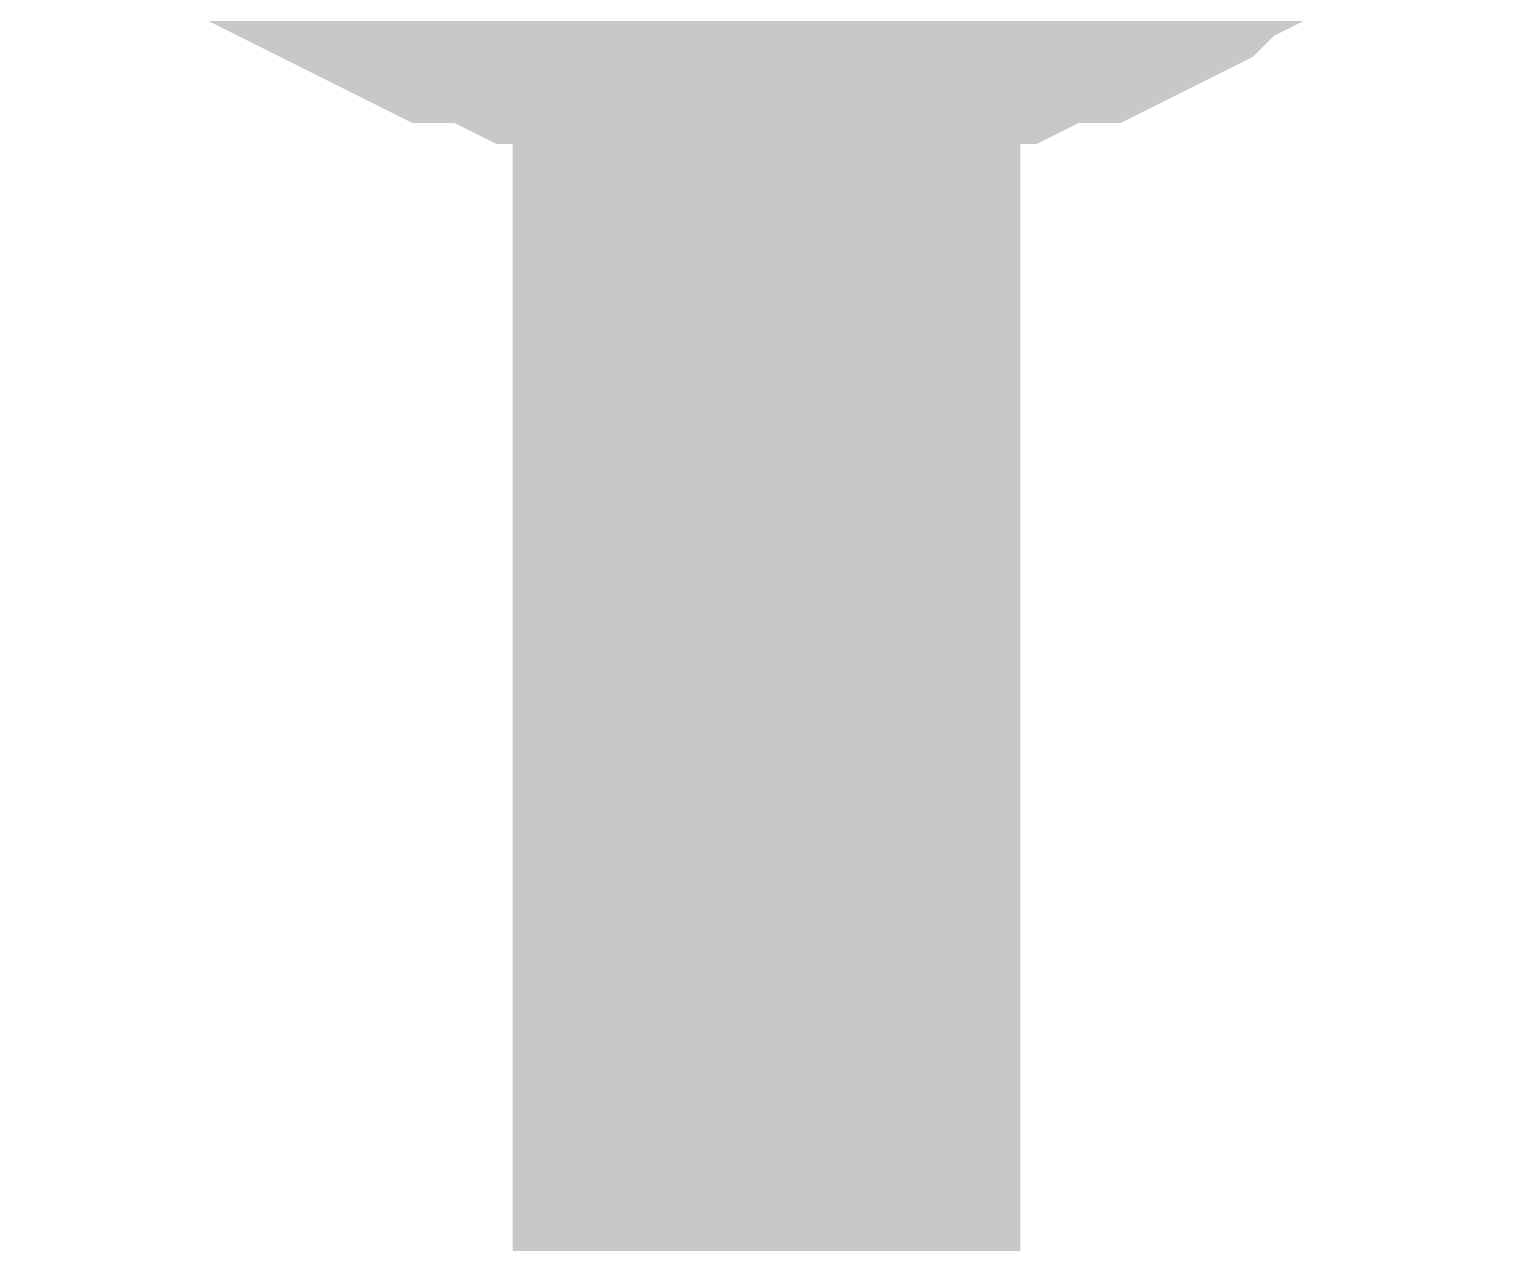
# Model space of a CAD drawing. Header units: inches. Extents: x 0 to 569, y 0 to 432.
# Drawn here: x 45.292 to 46.163, y 107.92 to 108.637 of the extents above; entities that cross this region are included whole.
import ezdxf

# ---------------------------------------------------------------- set-up
doc = ezdxf.new("R2010")
doc.units = ezdxf.units.IN
doc.layers.add('Sheet', color=255, linetype='Continuous')

msp = doc.modelspace()

# ---------------------------------------------------------------- linework, layer by layer
at = {"layer": 'Sheet'}
for points in [[(45.72744, 81.27256, 0.29972, 0.29972, 0), (45.72744, 106.67256, 0.29972, 0.29972, 0), (45.72744, 109.21504, 0.29972, 0.29972, 0), (45.72744, 119.37256, 0.29972, 0.29972, 0)], [(45.72744, 108.70654, 0.29972, 0.29972, 0), (45.70264, 108.70654, 0.29972, 0.29972, 0), (45.67783, 108.70654, 0.29972, 0.29972, 0), (45.65303, 108.70654, 0.29972, 0.29972, 0), (45.62822, 108.71895, 0.29972, 0.29972, 0), (45.60342, 108.71895, 0.29972, 0.29972, 0), (45.57861, 108.73135, 0.29972, 0.29972, 0), (45.55381, 108.73135, 0.29972, 0.29972, 0), (45.529, 108.74375, 0.29972, 0.29972, 0), (45.5042, 108.75615, 0.29972, 0.29972, 0), (45.47939, 108.76855, 0.29972, 0.29972, 0), (45.46699, 108.78096, 0.29972, 0.29972, 0), (45.44219, 108.79336, 0.29972, 0.29972, 0)], [(45.72744, 108.70654, 0.29972, 0.29972, 0), (45.70264, 108.70654, 0.29972, 0.29972, 0), (45.67783, 108.70654, 0.29972, 0.29972, 0), (45.65303, 108.70654, 0.29972, 0.29972, 0), (45.62822, 108.71895, 0.29972, 0.29972, 0), (45.60342, 108.71895, 0.29972, 0.29972, 0), (45.57861, 108.73135, 0.29972, 0.29972, 0), (45.55381, 108.73135, 0.29972, 0.29972, 0), (45.529, 108.74375, 0.29972, 0.29972, 0), (45.5042, 108.75615, 0.29972, 0.29972, 0), (45.47939, 108.76855, 0.29972, 0.29972, 0), (45.46699, 108.78096, 0.29972, 0.29972, 0), (45.44219, 108.79336, 0.29972, 0.29972, 0)], [(45.72744, 108.70654, 0.29972, 0.29972, 0), (45.70264, 108.70654, 0.29972, 0.29972, 0), (45.67783, 108.70654, 0.29972, 0.29972, 0), (45.65303, 108.70654, 0.29972, 0.29972, 0), (45.62822, 108.71895, 0.29972, 0.29972, 0), (45.60342, 108.71895, 0.29972, 0.29972, 0), (45.57861, 108.73135, 0.29972, 0.29972, 0), (45.55381, 108.73135, 0.29972, 0.29972, 0), (45.529, 108.74375, 0.29972, 0.29972, 0), (45.5042, 108.75615, 0.29972, 0.29972, 0), (45.47939, 108.76855, 0.29972, 0.29972, 0), (45.46699, 108.78096, 0.29972, 0.29972, 0), (45.44219, 108.79336, 0.29972, 0.29972, 0)], [(45.72744, 108.70654, 0.29972, 0.29972, 0), (45.70264, 108.70654, 0.29972, 0.29972, 0), (45.67783, 108.70654, 0.29972, 0.29972, 0), (45.65303, 108.70654, 0.29972, 0.29972, 0), (45.62822, 108.71895, 0.29972, 0.29972, 0), (45.60342, 108.71895, 0.29972, 0.29972, 0), (45.57861, 108.73135, 0.29972, 0.29972, 0), (45.55381, 108.73135, 0.29972, 0.29972, 0), (45.529, 108.74375, 0.29972, 0.29972, 0), (45.5042, 108.75615, 0.29972, 0.29972, 0), (45.47939, 108.76855, 0.29972, 0.29972, 0), (45.46699, 108.78096, 0.29972, 0.29972, 0), (45.44219, 108.79336, 0.29972, 0.29972, 0)], [(46.0127, 108.79336, 0.29972, 0.29972, 0), (45.98789, 108.78096, 0.29972, 0.29972, 0), (45.96309, 108.76855, 0.29972, 0.29972, 0), (45.93828, 108.75615, 0.29972, 0.29972, 0), (45.92588, 108.74375, 0.29972, 0.29972, 0), (45.90107, 108.73135, 0.29972, 0.29972, 0), (45.87627, 108.73135, 0.29972, 0.29972, 0), (45.85146, 108.71895, 0.29972, 0.29972, 0), (45.82666, 108.71895, 0.29972, 0.29972, 0), (45.80186, 108.70654, 0.29972, 0.29972, 0), (45.77705, 108.70654, 0.29972, 0.29972, 0), (45.75225, 108.70654, 0.29972, 0.29972, 0), (45.72744, 108.70654, 0.29972, 0.29972, 0)], [(46.0127, 108.79336, 0.29972, 0.29972, 0), (45.98789, 108.78096, 0.29972, 0.29972, 0), (45.96309, 108.76855, 0.29972, 0.29972, 0), (45.93828, 108.75615, 0.29972, 0.29972, 0), (45.92588, 108.74375, 0.29972, 0.29972, 0), (45.90107, 108.73135, 0.29972, 0.29972, 0), (45.87627, 108.73135, 0.29972, 0.29972, 0), (45.85146, 108.71895, 0.29972, 0.29972, 0), (45.82666, 108.71895, 0.29972, 0.29972, 0), (45.80186, 108.70654, 0.29972, 0.29972, 0), (45.77705, 108.70654, 0.29972, 0.29972, 0), (45.75225, 108.70654, 0.29972, 0.29972, 0), (45.72744, 108.70654, 0.29972, 0.29972, 0)], [(46.0127, 108.79336, 0.29972, 0.29972, 0), (45.98789, 108.78096, 0.29972, 0.29972, 0), (45.96309, 108.76855, 0.29972, 0.29972, 0), (45.93828, 108.75615, 0.29972, 0.29972, 0), (45.92588, 108.74375, 0.29972, 0.29972, 0), (45.90107, 108.73135, 0.29972, 0.29972, 0), (45.87627, 108.73135, 0.29972, 0.29972, 0), (45.85146, 108.71895, 0.29972, 0.29972, 0), (45.82666, 108.71895, 0.29972, 0.29972, 0), (45.80186, 108.70654, 0.29972, 0.29972, 0), (45.77705, 108.70654, 0.29972, 0.29972, 0), (45.75225, 108.70654, 0.29972, 0.29972, 0), (45.72744, 108.70654, 0.29972, 0.29972, 0)], [(46.0127, 108.79336, 0.29972, 0.29972, 0), (45.98789, 108.78096, 0.29972, 0.29972, 0), (45.96309, 108.76855, 0.29972, 0.29972, 0), (45.93828, 108.75615, 0.29972, 0.29972, 0), (45.92588, 108.74375, 0.29972, 0.29972, 0), (45.90107, 108.73135, 0.29972, 0.29972, 0), (45.87627, 108.73135, 0.29972, 0.29972, 0), (45.85146, 108.71895, 0.29972, 0.29972, 0), (45.82666, 108.71895, 0.29972, 0.29972, 0), (45.80186, 108.70654, 0.29972, 0.29972, 0), (45.77705, 108.70654, 0.29972, 0.29972, 0), (45.75225, 108.70654, 0.29972, 0.29972, 0), (45.72744, 108.70654, 0.29972, 0.29972, 0)]]:
    msp.add_lwpolyline(points, format="xyseb", dxfattribs=at)

doc.saveas('drawing.dxf')
